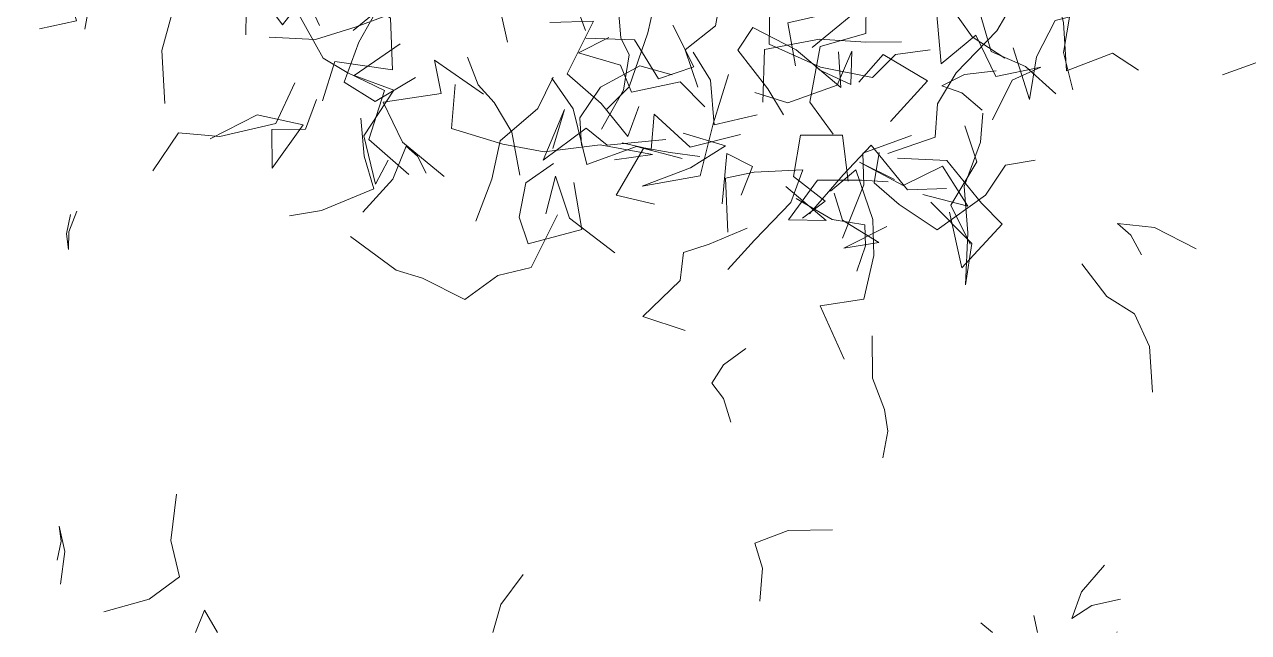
# Model space of a CAD drawing. Header units: metres. Extents: x 0 to 46.1, y -33.1 to 1.9.
# Drawn here: x 2.799 to 3.718, y -3.4 to -2.944 of the extents above; entities that cross this region are included whole.
import ezdxf

# ---------------------------------------------------------------- set-up
doc = ezdxf.new("R2010")
doc.units = ezdxf.units.M
doc.header["$LTSCALE"] = 0.02
doc.layers.add('AB_EXT_COUVRE', color=8, linetype='Continuous', lineweight=9)
doc.layers.add('BLOC_FEUILLAGE', color=7, linetype='Continuous', lineweight=13)
doc.layers.add('ARCHIBOOKS_ARBRE', color=7, linetype='Continuous')

# ---------------------------------------------------------------- blocks, each defined once
blk = doc.blocks.new('AB_ALPHA_54921720ee7c26e0')
at = {"layer": 'BLOC_FEUILLAGE', "color": 8, "lineweight": 13, "true_color": 0x414141, "transparency": 33554661}
for points in [[(-1.4725, -1.691), (-1.4215, -1.7826), (-1.4436, -1.8332), (-1.5367, -1.8618), (-1.4859, -1.9309), (-1.483, -2.0389), (-1.5541, -2.0351)], [(-1.2238, -1.8072), (-1.3284, -1.825), (-1.4124, -1.886), (-1.4257, -1.9597), (-1.4718, -2.0577)], [(-1.1827, -2.1463), (-1.1593, -2.064), (-1.117, -1.9944), (-1.1566, -1.9509)], [(-1.3012, -1.9954), (-1.3073, -2.0732), (-1.3428, -2.1339), (-1.363, -2.2315)], [(-1.0451, -2.1654), (-1.0557, -2.1034), (-1.1116, -2.1462), (-1.1503, -2.048), (-1.2269, -1.9931)], [(-0.986, -2.1906), (-0.9005, -2.1514), (-0.845, -2.066), (-0.8726, -2.0179)], [(-0.9883, -2.0366), (-0.9833, -2.0993), (-0.9127, -2.1864), (-0.9343, -2.2812), (-1.0345, -2.2382), (-1.0762, -2.3031)], [(-0.9533, -2.0712), (-0.869, -2.119), (-0.8747, -2.176), (-0.9791, -2.1856), (-1.0592, -2.1889), (-1.1418, -2.1622)], [(-0.7119, -2.2866), (-0.7076, -2.1829), (-0.6376, -2.1626), (-0.6113, -2.0699), (-0.6288, -2.1314), (-0.5252, -2.1458), (-0.5869, -2.2269)], [(-0.5653, -2.3032), (-0.5713, -2.2308), (-0.6351, -2.211), (-0.7346, -2.176), (-0.7912, -2.1034), (-0.7041, -2.1075)], [(-1.0798, -2.1242), (-1.0538, -2.226), (-1.0174, -2.2642), (-0.9588, -2.3144), (-1.0105, -2.3958), (-0.9555, -2.4784)], [(-0.8959, -2.3062), (-0.9809, -2.33), (-1.0277, -2.2798), (-0.9816, -2.2149), (-0.9192, -2.1509)], [(-0.3892, -2.1875), (-0.4172, -2.2691), (-0.453, -2.338), (-0.5134, -2.427), (-0.5645, -2.4563)], [(-0.1623, -2.4442), (-0.0724, -2.4038), (-0.0655, -2.3367), (-0.0474, -2.2712), (0.0245, -2.2302), (0.0841, -2.2174), (0.1322, -2.2418)], [(-0.9078, -2.2376), (-1.0065, -2.2725), (-0.9416, -2.3182), (-1.0182, -2.3865), (-1.0203, -2.4797), (-0.9856, -2.4425)], [(0.1819, -2.5573), (0.133, -2.5029), (0.1048, -2.4281), (0.1024, -2.3423), (0.0465, -2.3079), (0.0604, -2.2417)], [(-1.1174, -2.2569), (-1.1717, -2.3215), (-1.2794, -2.3176), (-1.3523, -2.2911), (-1.4176, -2.3474)], [(-0.6258, -2.272), (-0.5457, -2.2904), (-0.6194, -2.3731), (-0.5723, -2.4433), (-0.5397, -2.5158), (-0.5053, -2.4669)], [(-0.7807, -2.3694), (-0.8532, -2.284), (-0.8573, -2.3474), (-0.9666, -2.3353), (-0.9507, -2.4168), (-0.8922, -2.4994)], [(-0.389, -2.4608), (-0.3941, -2.3871), (-0.3274, -2.3581), (-0.2931, -2.2855)], [(-0.2015, -2.4696), (-0.1946, -2.3879), (-0.135, -2.3905), (-0.2412, -2.3581), (-0.2408, -2.2853), (-0.154, -2.3229)], [(-1.086, -2.2982), (-1.1209, -2.3464), (-1.1817, -2.3303), (-1.1998, -2.401), (-1.1227, -2.337), (-1.2011, -2.2971), (-1.2983, -2.3176)], [(-0.568, -2.3178), (-0.4808, -2.3444), (-0.4563, -2.4264), (-0.3864, -2.4217), (-0.404, -2.3365)], [(-0.8273, -2.3378), (-0.8555, -2.4157), (-0.77, -2.4692), (-0.699, -2.5031), (-0.5942, -2.518), (-0.5035, -2.5605), (-0.5751, -2.5518)], [(-0.5261, -2.3275), (-0.5884, -2.3407), (-0.5185, -2.3835), (-0.5114, -2.4375), (-0.4184, -2.4427), (-0.3856, -2.4998)], [(-1.0152, -2.3534), (-1.027, -2.4237), (-1.0254, -2.4875), (-1.1312, -2.5011), (-1.1918, -2.4951)], [(0.0504, -2.5059), (-0.0149, -2.4974), (-0.0675, -2.5284), (-0.1569, -2.4838), (-0.2387, -2.4176), (-0.2203, -2.3534)], [(-0.1665, -2.6118), (-0.1933, -2.5421), (-0.1472, -2.4465), (-0.0582, -2.4449), (-0.0424, -2.3875), (-0.1032, -2.354)], [(0.2375, -2.3514), (0.3065, -2.4371), (0.3054, -2.5215), (0.2873, -2.6105), (0.3794, -2.6008), (0.4181, -2.644)], [(0.4467, -2.3616), (0.4265, -2.4357), (0.3364, -2.4532), (0.3219, -2.5077), (0.2905, -2.5753), (0.2894, -2.648)], [(-0.6462, -2.3727), (-0.6896, -2.4218), (-0.773, -2.4617), (-0.8071, -2.5272), (-0.8564, -2.5955)], [(-0.6495, -2.3733), (-0.6251, -2.4392), (-0.6278, -2.5467), (-0.529, -2.5381), (-0.4519, -2.5822)], [(-0.2471, -2.5522), (-0.263, -2.498), (-0.2985, -2.4129), (-0.2601, -2.3797), (-0.1927, -2.4409), (-0.1298, -2.5311), (-0.1166, -2.4649)], [(0.3647, -2.3883), (0.3571, -2.4402), (0.3579, -2.5145), (0.2911, -2.5135), (0.24, -2.5703), (0.206, -2.6444), (0.2017, -2.5429)], [(-0.6279, -2.5098), (-0.6179, -2.4591), (-0.5657, -2.4136), (-0.484, -2.3939), (-0.4292, -2.4258)], [(-0.2947, -2.5398), (-0.3776, -2.5368), (-0.3624, -2.4545), (-0.3807, -2.395)], [(0.0023, -2.4778), (-0.0627, -2.4605), (-0.145, -2.4328), (-0.2501, -2.4251), (-0.2783, -2.5198)], [(0.2521, -2.4333), (0.1805, -2.5041), (0.0866, -2.5601), (0.0373, -2.6072), (0.0168, -2.6665), (-0.077, -2.6732)], [(0.0815, -2.4324), (0.0636, -2.5366), (0.1403, -2.5016), (0.1561, -2.5862), (0.2424, -2.5909), (0.1841, -2.6008), (0.1291, -2.6628)], [(-0.6817, -2.5012), (-0.6415, -2.4366), (-0.7046, -2.518), (-0.6111, -2.4805), (-0.5815, -2.522), (-0.4722, -2.5397)], [(-0.3272, -2.4528), (-0.3793, -2.5347), (-0.4279, -2.6225), (-0.5379, -2.6127), (-0.4413, -2.6036), (-0.3674, -2.5806), (-0.4377, -2.5372)], [(-0.2885, -2.4982), (-0.2331, -2.5326), (-0.1352, -2.5248), (-0.0924, -2.4702), (-0.1102, -2.5305), (-0.1615, -2.4873)], [(0.1585, -2.4713), (0.1602, -2.5387), (0.2149, -2.5826), (0.2571, -2.6465)], [(-0.3345, -2.5672), (-0.4319, -2.5655), (-0.4814, -2.4886), (-0.5038, -2.5509), (-0.5532, -2.5246)], [(-0.0949, -2.5296), (-0.037, -2.4916), (0.0303, -2.5605), (-0.0565, -2.6164)], [(-0.66, -2.5733), (-0.6681, -2.6621), (-0.7728, -2.6621), (-0.7761, -2.6091), (-0.7471, -2.5503), (-0.6876, -2.5287)], [(-0.524, -2.6515), (-0.5892, -2.6169), (-0.5161, -2.5444), (-0.4708, -2.5658), (-0.4187, -2.5874)], [(-0.7053, -2.6238), (-0.7788, -2.7064), (-0.8428, -2.7049), (-0.9144, -2.7321), (-0.981, -2.673), (-1.0247, -2.6459), (-1.091, -2.5623)], [(-0.726, -2.6161), (-0.6903, -2.5527), (-0.6849, -2.6354), (-0.6199, -2.7202)], [(-0.3629, -2.6771), (-0.3282, -2.6313), (-0.3688, -2.595), (-0.4015, -2.6841)], [(-0.1618, -2.7039), (-0.1499, -2.618), (-0.226, -2.5977), (-0.2588, -2.6693), (-0.2133, -2.729), (-0.2626, -2.7489)], [(-0.4047, -2.7378), (-0.3827, -2.639), (-0.3279, -2.6421), (-0.2389, -2.6611), (-0.2766, -2.7147), (-0.3604, -2.7656), (-0.4229, -2.8055)], [(-0.2482, -2.7445), (-0.1683, -2.6903), (-0.1027, -2.6497), (-0.0585, -2.7485), (0.0125, -2.765)], [(-0.0253, -2.6519), (-0.122, -2.6603), (-0.1353, -2.718), (-0.2002, -2.8042)], [(0.1148, -2.6462), (0.0967, -2.6974), (0.0457, -2.7701), (0.0297, -2.8557), (0.0004, -2.949), (0.0317, -2.8768), (-0.0227, -2.7822)], [(0.0762, -2.6605), (0.0807, -2.7318), (0.0125, -2.7972), (0.0282, -2.8774)], [(-0.2779, -2.6832), (-0.2208, -2.7646), (-0.289, -2.7451), (-0.2168, -2.6871), (-0.1374, -2.7085), (-0.0898, -2.7249)], [(-0.1992, -2.7136), (-0.1426, -2.6869), (-0.1361, -2.7852), (-0.1515, -2.8509), (-0.1908, -2.9251), (-0.2733, -2.9159), (-0.2559, -3.0246)], [(-0.0772, -2.7233), (-0.1325, -2.6753), (-0.0644, -2.7386), (0.0164, -2.7228), (0.043, -2.8072), (-0.0333, -2.7643)], [(-0.0918, -2.6669), (-0.116, -2.7195), (-0.0812, -2.7709), (-0.0244, -2.8351), (0.0802, -2.7958), (0.1306, -2.7514), (0.187, -2.7568)], [(-0.0615, -2.6862), (0.0269, -2.7142), (0.0688, -2.8087), (0.0962, -2.8566), (0.0018, -2.9164), (0.0067, -2.8095)], [(-0.193, -2.719), (-0.191, -2.7718), (-0.1365, -2.8301), (-0.2024, -2.8234), (-0.1137, -2.8049)], [(-0.368, -2.7398), (-0.4447, -2.7507), (-0.4952, -2.7532), (-0.515, -2.8023), (-0.6002, -2.8493), (-0.5299, -2.8956)]]:
    blk.add_lwpolyline(points, dxfattribs=at)

msp = doc.modelspace()

# ---------------------------------------------------------------- linework, layer by layer
at = {"layer": 'AB_EXT_COUVRE', "lineweight": 9, "true_color": 0x606060, "transparency": 33554585}
for points in [[(3.25287, -2.96687), (3.24668, -2.95404), (3.24505, -2.9362)], [(3.74959, -2.95334), (3.72958, -2.97045), (3.69845, -2.98178)], [(3.25287, -2.96687), (3.24868, -2.99328), (3.23209, -3.02254)], [(3.15147, -3.00254), (3.13968, -2.98931), (3.13164, -2.96852)], [(3.48759, -2.99003), (3.50458, -2.98146), (3.52837, -2.97886)], [(3.48759, -2.99003), (3.50261, -2.99531), (3.51797, -3.00816)], [(3.15147, -3.00254), (3.16493, -3.02479), (3.17097, -3.05694)], [(3.08547, -3.03516), (3.07554, -3.05992), (3.05292, -3.0847)], [(3.08547, -3.03516), (3.09391, -3.04282), (3.10047, -3.05557)], [(3.42995, -3.09432), (3.40533, -3.09016), (3.37817, -3.0744)], [(2.83217, -3.11267), (2.83045, -3.10101), (2.83358, -3.08651)], [(2.83217, -3.11267), (2.83228, -3.09951), (2.83823, -3.08406)], [(3.42995, -3.09432), (3.43032, -3.11013), (3.42376, -3.12893)], [(3.6196, -3.09323), (3.62956, -3.10197), (3.63743, -3.11666)], [(3.6196, -3.09323), (3.64734, -3.09638), (3.67863, -3.11233)], [(3.63233, -3.1609), (3.61149, -3.14792), (3.59268, -3.12343)], [(3.63233, -3.1609), (3.64346, -3.18562), (3.64566, -3.21964)], [(3.44452, -3.23288), (3.43556, -3.20923), (3.43546, -3.1774)], [(3.31487, -3.21292), (3.32383, -3.19925), (3.34042, -3.18711)], [(3.31487, -3.21292), (3.32378, -3.22454), (3.32914, -3.24217)], [(3.44452, -3.23288), (3.44721, -3.24895), (3.44329, -3.26906)], [(2.91543, -3.35829), (2.90889, -3.33112), (2.91318, -3.29623)], [(2.82492, -3.32025), (2.82654, -3.33162), (2.82342, -3.34573)], [(2.82492, -3.32025), (2.82933, -3.33936), (2.82608, -3.36381)], [(3.34736, -3.33301), (3.37218, -3.32341), (3.40566, -3.32306)], [(3.34736, -3.33301), (3.3529, -3.35181), (3.35113, -3.37642)], [(3.58532, -3.38942), (3.59249, -3.36962), (3.60968, -3.34946)], [(2.91543, -3.35829), (2.8927, -3.37488), (2.8586, -3.3844)], [(3.15057, -3.4), (3.15659, -3.37908), (3.17334, -3.35653)], [(3.58532, -3.38942), (3.60012, -3.37978), (3.62181, -3.37496)], [(2.93407, -3.38315), (2.92726, -3.4)], [(2.93407, -3.38315), (2.94385, -3.4)], [(3.55933, -3.4), (3.55682, -3.3872)], [(3.52572, -3.4), (3.51696, -3.39268)], [(3.61916, -3.39951), (3.61901, -3.4)], [(3.61916, -3.39951), (3.61906, -3.4)]]:
    msp.add_lwpolyline(points, dxfattribs=at)

# ---------------------------------------------------------------- block references
at = {"layer": 'ARCHIBOOKS_ARBRE', "transparency": 33554687, "xscale": 0.4, "yscale": 0.4, "rotation": 15}
msp.add_blockref('AB_ALPHA_54921720ee7c26e0', (3.2, -2), dxfattribs=at)

doc.saveas('drawing.dxf')
